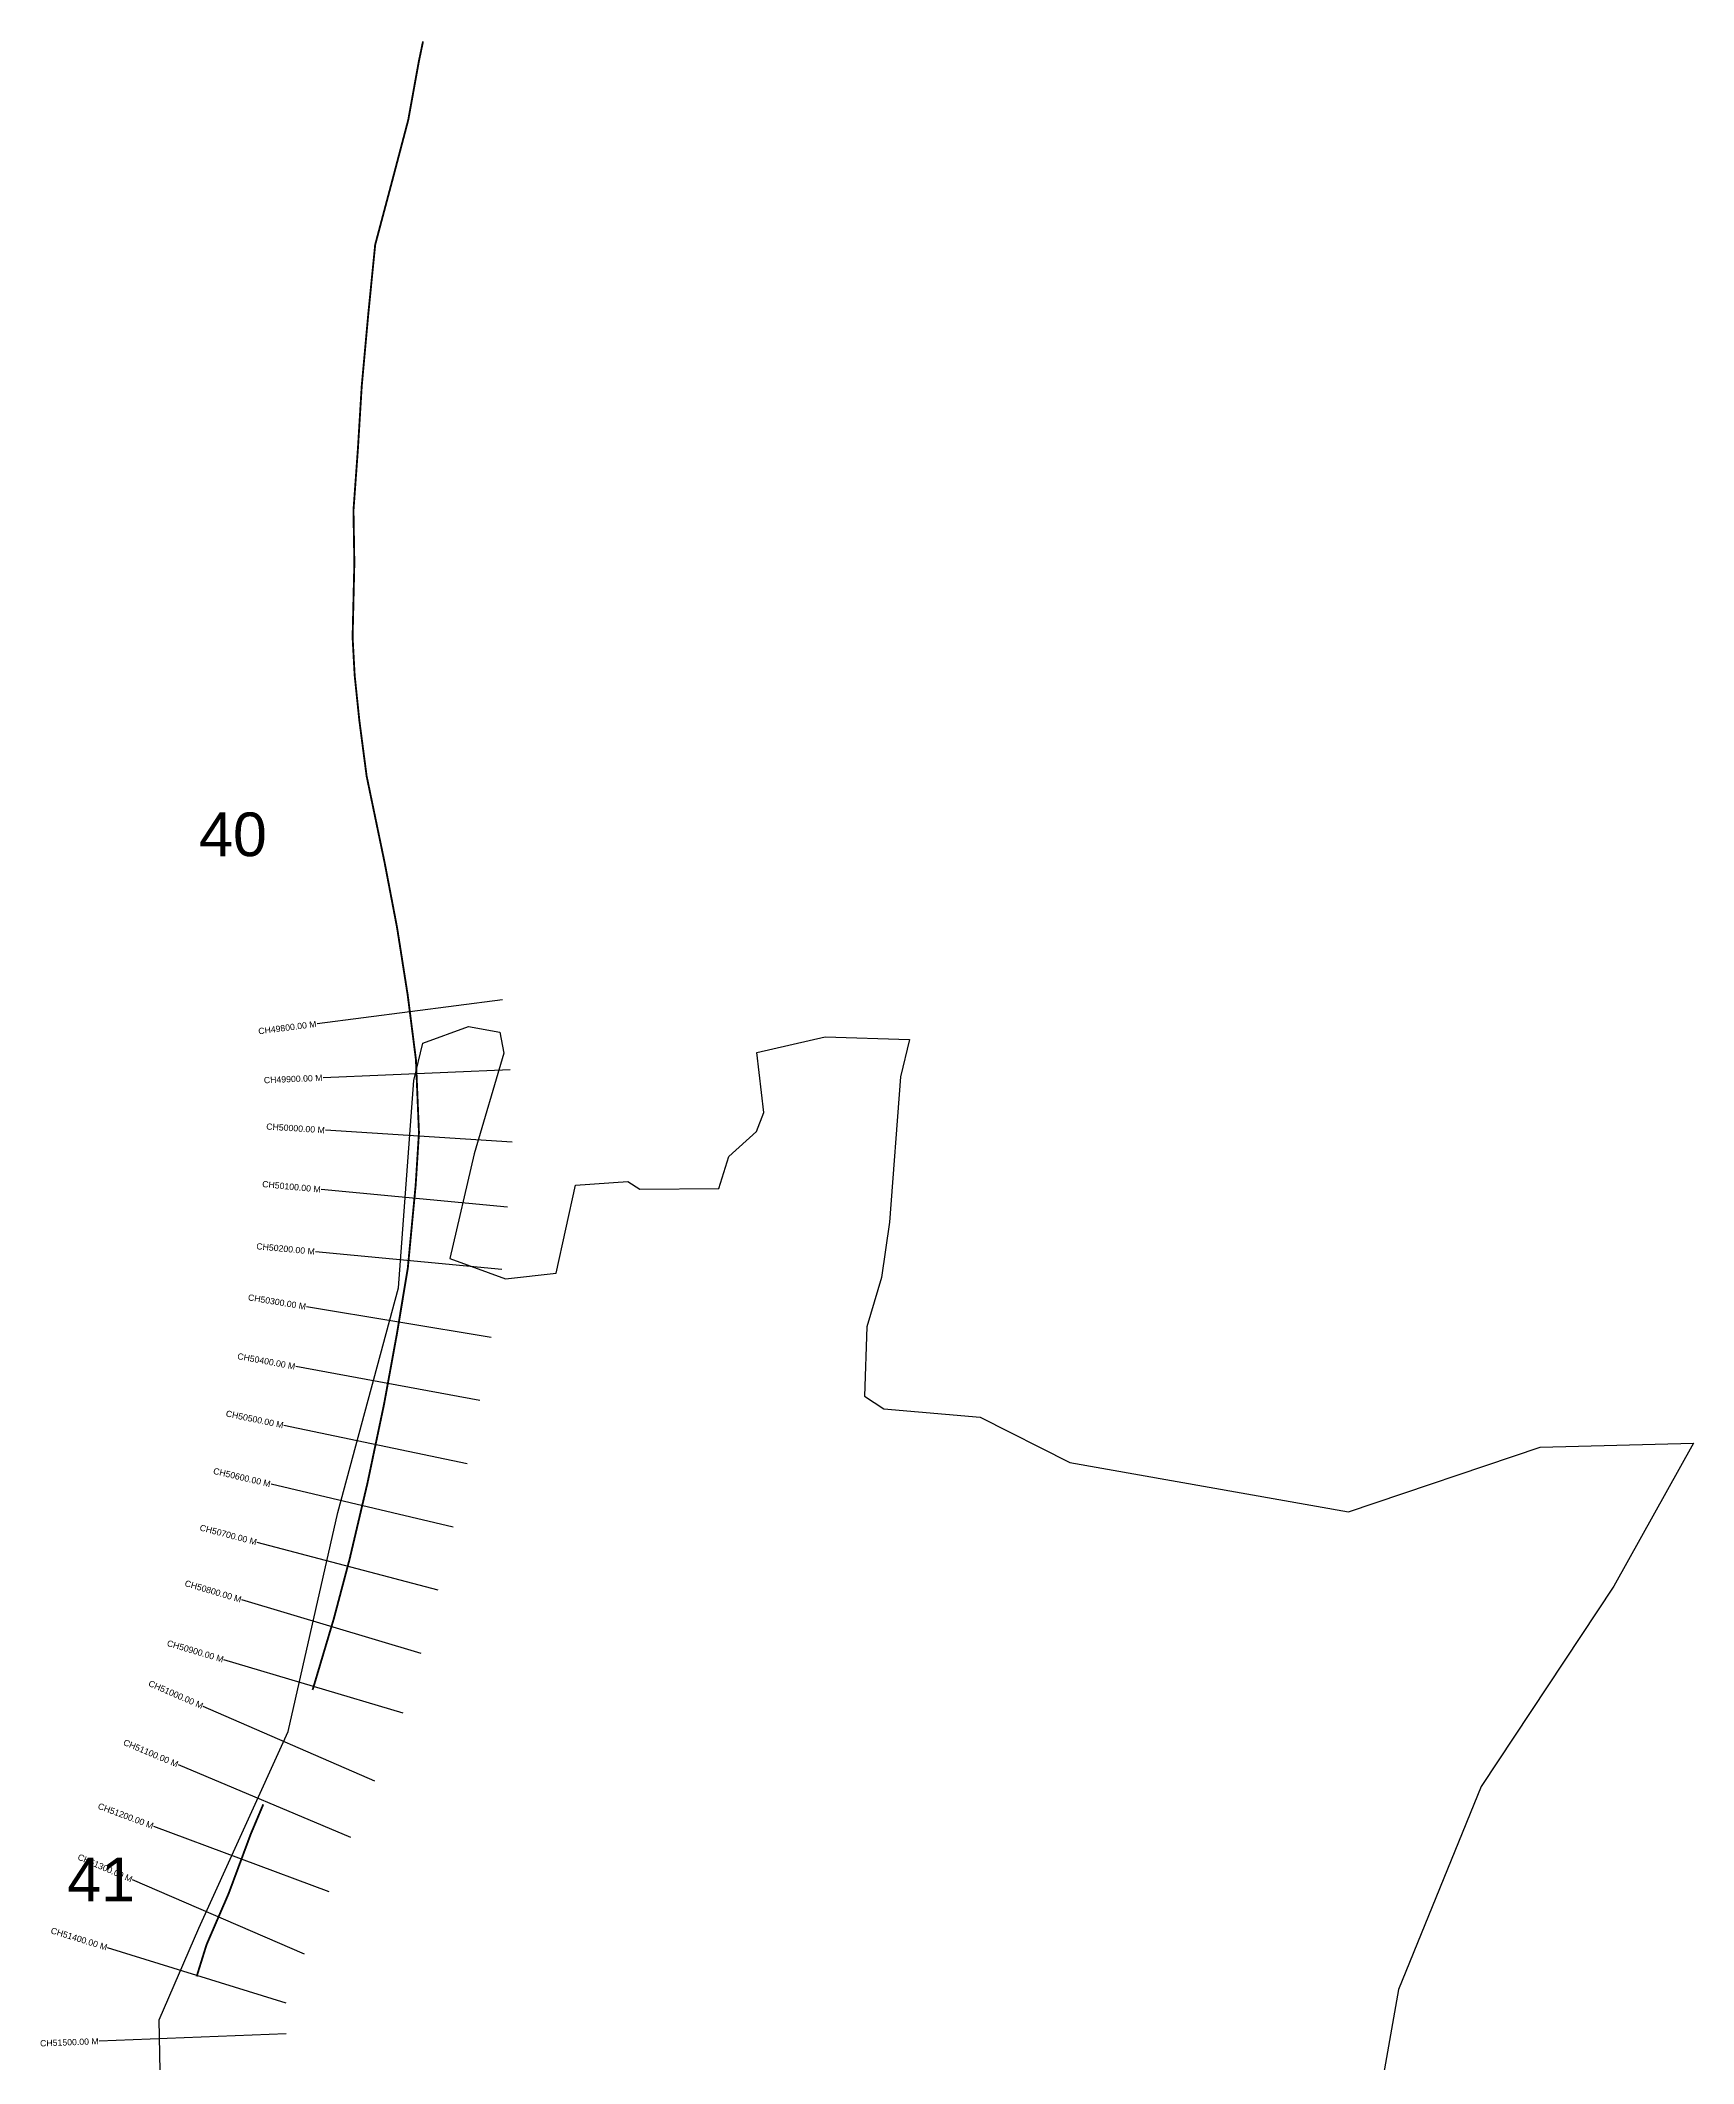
# Model space of a CAD drawing. Header units: feet. Extents: x 257203 to 259853, y 2183138 to 2189675.
# Drawn here: x 257203 to 259853, y 2186433 to 2189675 of the extents above; entities that cross this region are included whole.
import ezdxf
from ezdxf.enums import TextEntityAlignment as Align

# ---------------------------------------------------------------- set-up
doc = ezdxf.new("R2010")
doc.units = ezdxf.units.FT
doc.header["$MEASUREMENT"] = 0
for name, color, linetype in [('CS', 134, 'Continuous'), ('CSMark', 6, 'Continuous'), ('NATURALLY PROTECTED', 3, 'Continuous'), ('village', 3, 'Continuous')]:
    doc.layers.add(name, color=color, linetype=linetype)
doc.styles.get("Standard").update_dxf_attribs({"font": 'arial.ttf'})

msp = doc.modelspace()

# ---------------------------------------------------------------- linework, layer by layer
at = {"color": 6}
msp.add_lwpolyline([(258460.7, 2188078.1), (258596.4, 2188073.6)], dxfattribs=at)
at = {"layer": 'CS'}
for p, q in [((257943.8, 2188137.2), (257646.3, 2188099.1)), ((257955.7, 2188025), (257655.9, 2188012.5)), ((257959.1, 2187909.3), (257659.7, 2187928.4)), ((257951.7, 2187805), (257653, 2187833.3)), ((257942.3, 2187705.4), (257643.6, 2187733.7)), ((257925.4, 2187596.3), (257629.5, 2187645.3)), ((257907.3, 2187495.3), (257612.2, 2187549.5)), ((257886.8, 2187393.5), (257593.2, 2187455.2)), ((257864.6, 2187292.4), (257572.6, 2187361)), ((257840.4, 2187191.1), (257550.4, 2187267.8)), ((257813.2, 2187090), (257525.7, 2187175.7)), ((257784.6, 2186994.2), (257497.1, 2187079.8)), ((257739, 2186885.3), (257463.9, 2187004.9)), ((257700.5, 2186794.9), (257424.1, 2186911.4)), ((257665.7, 2186707.9), (257384.6, 2186812.7)), ((257626, 2186607.9), (257350.5, 2186726.9)), ((257597, 2186529.2), (257310.5, 2186618.2)), ((257596.9, 2186480), (257297.1, 2186468.6))]:
    msp.add_line(p, q, dxfattribs=at)
at = {"layer": 'NATURALLY PROTECTED', "const_width": 3, "flags": 128}
for points in [[(257816.2, 2189673.4), (257809.4, 2189640.8), (257792.5, 2189547.4), (257765.3, 2189444.3), (257739.5, 2189347.5), (257728.2, 2189234), (257717.9, 2189120.3), (257711.8, 2189020.2), (257704.7, 2188921.9), (257706.1, 2188837.4), (257703.3, 2188718.4), (257706.6, 2188657.5), (257714.1, 2188585.1), (257725.8, 2188495.9), (257754.7, 2188357), (257774.6, 2188253.1), (257791.7, 2188144.6), (257804.8, 2188041.9), (257809.7, 2187924.5), (257804.4, 2187840.2), (257791.8, 2187707.2), (257774.1, 2187600.7), (257753.7, 2187489.2), (257726.9, 2187361.8), (257698.4, 2187240.7), (257673.2, 2187145.6), (257639.8, 2187033.4), (257638.9, 2187031.4)], [(257560.1, 2186848), (257540, 2186800.3), (257504.7, 2186705.4), (257469.1, 2186623), (257453.3, 2186572.2)]]:
    msp.add_lwpolyline(points, dxfattribs=at)
at = {"layer": 'village', "color": 6}
for points in [[(257397.3, 2186283.4, 0), (257393.4, 2186502.5, 0), (257456.5, 2186649.6, 0), (257600.1, 2186964.7, 0), (257679.6, 2187315.9, 0), (257776.8, 2187675.7, 0), (257801.4, 2188007.9, 0), (257815.9, 2188067.9, 0), (257888.9, 2188094.4, 0), (257939.3, 2188085.3, 0), (257945.8, 2188051.7, 0), (257898.2, 2187890.3, 0), (257859.1, 2187722.8, 0), (257948.3, 2187690.3, 0), (258029.6, 2187699.5, 0), (258060.6, 2187840.2, 0), (258144.6, 2187846.2, 0), (258163.9, 2187834, 0), (258290.3, 2187835.1, 0), (258306.3, 2187886.1, 0), (258350.9, 2187926.2, 0), (258362.6, 2187957, 0), (258351.5, 2188052.8, 0), (258460.7, 2188078.1, 0)], [(258596.4, 2188073.6, 0), (258581.9, 2188013.8, 0), (258564.3, 2187781, 0), (258551.1, 2187692.1, 0), (258527.8, 2187613.4, 0), (258524.1, 2187502.2, 0), (258555.2, 2187481.9, 0), (258709.5, 2187468.5, 0), (258853.1, 2187395.8, 0), (259300, 2187317, 0), (259607.5, 2187420.5, 0), (259853.3, 2187426.6, 0)], [(259853.3, 2187426.6, 0), (259725.4, 2187197.7, 0), (259512.5, 2186876.7, 0), (259380.1, 2186551.5, 0), (259326.5, 2186248.6, 0)]]:
    msp.add_polyline3d(points, dxfattribs=at)

# ---------------------------------------------------------------- texts
at = {"char_height": 70, "attachment_point": 1}
for s, width, insert in [('40', 95.172, (257457.1, 2188437.6)), ('41', 274.103, (257245.8, 2186762.4))]:
    msp.add_mtext_dynamic_manual_height_columns(s, width=width, gutter_width=1, heights=[0], dxfattribs=dict(at, insert=insert))
at = {"layer": 'CSMark'}
for s, rotation, p in [('CH49800.00 M', 7.3044, (257645.3, 2188098.9)), ('CH49900.00 M', 2.3966, (257654.9, 2188012.5)), ('CH50000.00 M', 356.3573, (257658.7, 2187928.5)), ('CH50100.00 M', 354.588, (257652, 2187833.4)), ('CH50200.00 M', 354.588, (257642.6, 2187733.8)), ('CH50300.00 M', 350.5951, (257628.5, 2187645.5)), ('CH50400.00 M', 349.5994, (257611.2, 2187549.6)), ('CH50500.00 M', 348.1178, (257592.3, 2187455.4)), ('CH50600.00 M', 346.7692, (257571.6, 2187361.2)), ('CH50700.00 M', 345.1824, (257549.4, 2187268)), ('CH50800.00 M', 343.4153, (257524.7, 2187176)), ('CH50900.00 M', 343.4153, (257496.2, 2187080.1)), ('CH51000.00 M', 336.5048, (257463, 2187005.3)), ('CH51100.00 M', 337.1598, (257423.1, 2186911.7)), ('CH51200.00 M', 339.5573, (257383.6, 2186813.1)), ('CH51300.00 M', 336.6404, (257349.6, 2186727.3)), ('CH51400.00 M', 342.7436, (257309.6, 2186618.5)), ('CH51500.00 M', 2.187, (257296.1, 2186468.5))]:
    msp.add_text(s, height=10, rotation=rotation, dxfattribs=at).set_placement(p, align=Align.MIDDLE_RIGHT)

doc.saveas('drawing.dxf')
